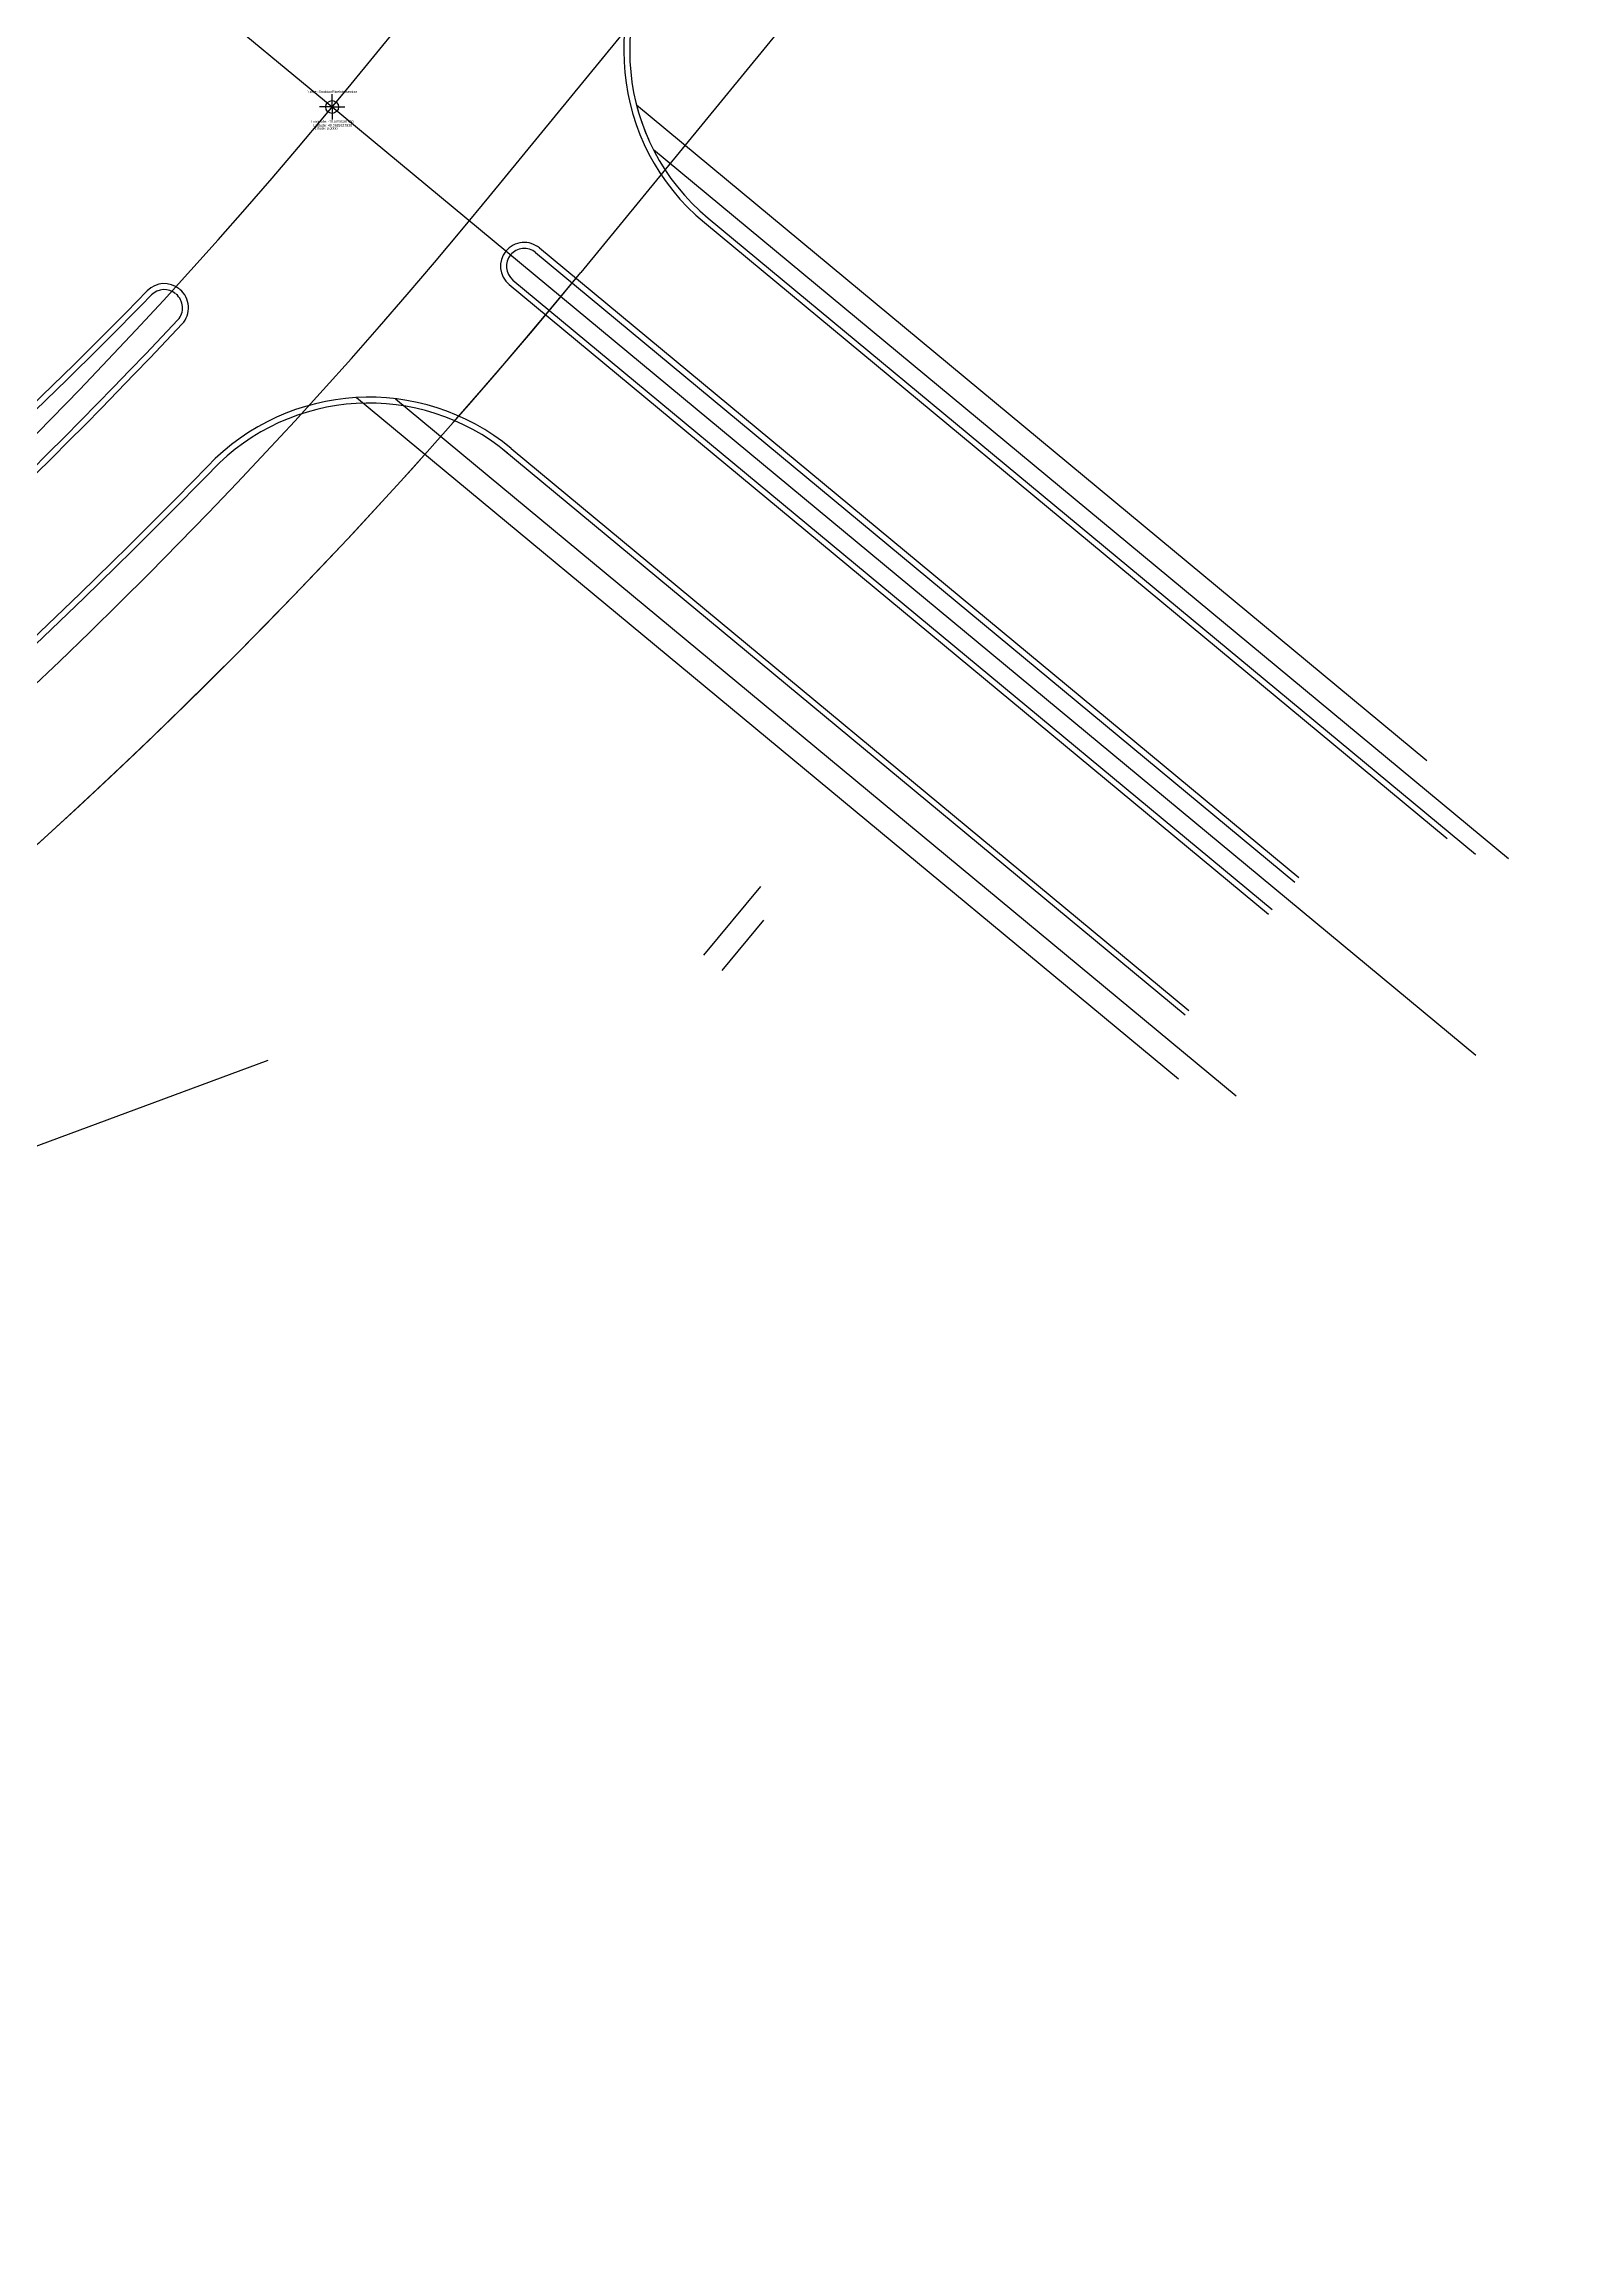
# Model space of a CAD drawing. Extents: x 5056 to 8489, y 7656 to 10510.
# Drawn here: x 6929.3 to 7187.6, y 8123.4 to 8491.6 of the extents above; entities that cross this region are included whole.
import ezdxf

# ---------------------------------------------------------------- set-up
doc = ezdxf.new("R2010")
doc.units = 0
for name, color, linetype in [('Ex Easements', 7, 'Continuous'), ('Ex Parcels', 7, 'Continuous'), ('Ex Roads', 7, 'Continuous'), ('KML Placemark', 7, 'Continuous')]:
    doc.layers.add(name, color=color, linetype=linetype)

msp = doc.modelspace()

# ---------------------------------------------------------------- linework, layer by layer
at = {"layer": 'Ex Easements'}
msp.add_line((7250.09, 8734.47), (7019.68, 8453.14), dxfattribs=at)
for start in [262.36389, 293.75845]:
    msp.add_arc((6323.4, 9023.39), 900, start, 320.68278, dxfattribs=at)
at = {"layer": 'Ex Parcels'}
msp.add_line((7004.21, 8465.81), (7427.01, 8982.06), dxfattribs=at)
msp.add_arc((6323.4, 9023.39), 880, 262.36389, 320.68278, dxfattribs=at)
at = {"layer": 'Ex Roads'}
for p, q in [((6981, 8484.82), (7403.8, 9001.06)), ((6489.35, 8885.84), (6977.82, 8480.97)), ((6977.82, 8480.97), (7170.31, 8321.42)), ((7029.05, 8481.31), (7162.08, 8371.03)), ((7175.79, 8354.47), (7031.92, 8473.74)), ((7041.11, 8462.28), (7170.26, 8355.23)), ((7040.47, 8461.51), (7165.48, 8357.9)), ((7012.07, 8456.48), (7139.88, 8350.54)), ((7012.71, 8457.25), (7140.52, 8351.31)), ((7007.61, 8451.09), (7135.42, 8345.15)), ((7008.25, 8451.86), (7136.06, 8345.92)), ((6981.94, 8432.1), (7120.26, 8317.45)), ((6988.46, 8431.89), (7129.96, 8314.6)), ((7006.54, 8423.39), (7121.39, 8328.21)), ((7007.95, 8423.52), (7122.02, 8328.98)), ((7049.89, 8349.8), (7040.31, 8338.26)), ((7050.41, 8344.17), (7043.39, 8335.7))]:
    msp.add_line(p, q, dxfattribs=at)
msp.add_lwpolyline([(6966.97, 8320.55), (6922.31, 8303.97), (6900.52, 8289.88)], dxfattribs=at)
for centre, radius, start, end in [((7064.4, 8490.39), 37.5, 140.6828, 230.3461), ((7064.4, 8490.39), 36.5, 140.6828, 230.3461), ((6323.4, 9023.39), 850, 262.36389, 320.68278), ((6323.4, 9023.39), 850, 262.36389, 320.68278), ((7064.4, 8490.39), 36.5, 194.3939, 207.1424), ((7010.16, 8454.17), 4, 50.3461, 140.3462), ((7010.16, 8454.17), 4, 140.3462, 230.3461), ((7010.16, 8454.17), 3, 140.3462, 230.3461), ((7010.16, 8454.17), 3, 50.3461, 140.3462), ((6949.56, 8447.25), 4, 50.3461, 135.7879), ((6356.72, 9024.01), 823.11, 304.63054, 315.78791), ((6356.72, 9024.01), 824.11, 304.63054, 315.78791), ((6949.56, 8447.25), 3, 50.3461, 135.7879), ((6949.64, 8447.18), 3, 317.3824, 50.3461), ((6949.64, 8447.18), 4, 317.3824, 50.3461), ((6209.22, 9145.07), 1020.48, 302.61208, 316.69564), ((6209.25, 9145.04), 1021.44, 302.60969, 316.69645), ((6984.02, 8394.65), 37.5, 50.3461, 136.4166), ((6984.02, 8394.65), 36.5, 50.3461, 136.4166), ((6194.19, 9164.62), 1065.54, 302.68679, 315.70528), ((6194.15, 9164.69), 1066.62, 302.68495, 315.70158)]:
    msp.add_arc(centre, radius, start, end, dxfattribs=at)
at = {"layer": 'KML Placemark'}
for q in [(6975.69, 8480.97), (6977.82, 8483.1), (6977.82, 8478.84), (6979.96, 8480.97)]:
    msp.add_line((6977.82, 8480.97), q, dxfattribs=at)
msp.add_circle((6977.82, 8480.97), 1.07, dxfattribs=at)

# ---------------------------------------------------------------- texts
for s, p in [('Name: StocktonRiceIntersection          ', (6973.63, 8483.33)), ('Longitude: -75.6858391950 ', (6974.22, 8478.31)), ('Altitude: 0.0000         ', (6974.62, 8477.14)), ('Latitude: 40.0629327930  ', (6974.67, 8477.67))]:
    msp.add_text(s, height=0.4265, dxfattribs=at).set_placement(p)

doc.saveas('drawing.dxf')
